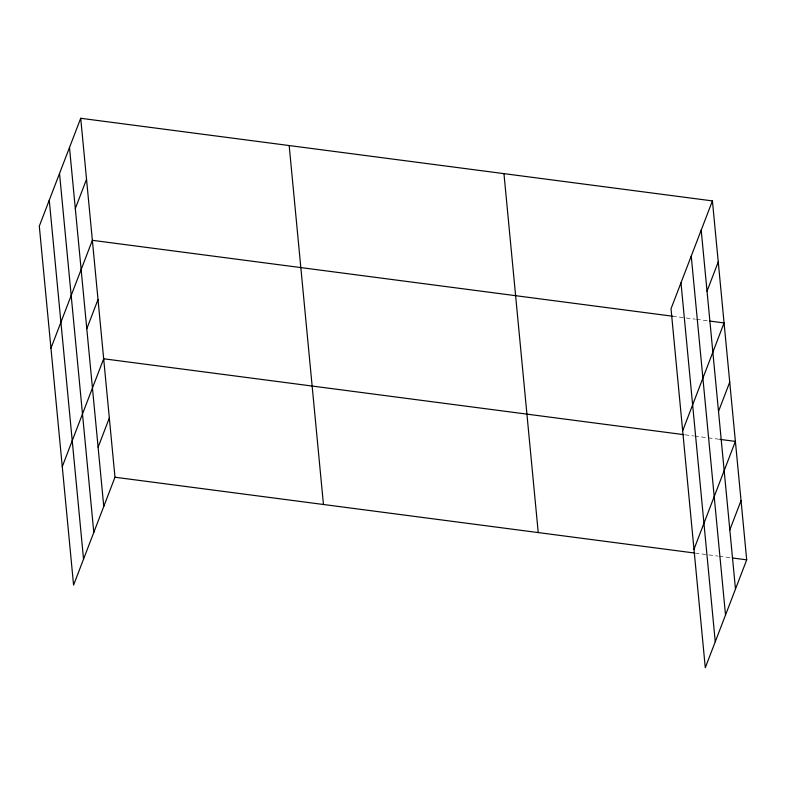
<?xml version="1.0" encoding="UTF-8"?>
<svg xmlns="http://www.w3.org/2000/svg" width="786" height="786" viewBox="0 0 786 786"><rect width="100%" height="100%" fill="white"/><g stroke="black" fill="none" stroke-linecap="round" stroke-linejoin="round"><path stroke-width="0.59" stroke-dasharray="3.93 2.95" d="M672.561 316.208L695.325 319.185M696.524 319.342L708.5 320.904M685.068 434.815L693.458 435.906M694.657 436.063L718.62 439.197M695.178 553.108L717.942 556.085M719.141 556.242L731.127 557.805"/><path stroke-width="1.18" d="M80.712 118.283L39.3 226.152L73.579 585.098L114.982 477.23L80.712 118.283L712.421 200.902L746.7 559.848L705.288 667.717L671.018 308.77L712.421 200.902M75.318 208.536L86.539 179.306M50.952 348.198L92.365 240.32L672.561 316.208M86.794 328.784L98.014 299.554M62.261 466.648L103.673 358.78L683.869 434.658M98.103 447.234L109.333 418.005M707.027 291.154L718.247 261.925M682.67 430.816L724.083 322.938L709.699 321.061M718.512 411.402L729.732 382.173M693.979 549.267L735.391 441.398L719.819 439.354M729.821 529.852L741.041 500.623M114.982 477.23L693.989 552.951M732.326 557.962L746.7 559.848M701.2 230.131L735.48 589.078M691.238 256.089L725.517 615.025M680.981 282.822L715.25 641.769M503.954 173.637L538.233 532.584M289.179 145.548L323.449 504.494M69.482 147.513L103.762 506.459M59.53 173.47L93.799 532.407M49.263 200.204L83.542 559.151"/></g></svg>
